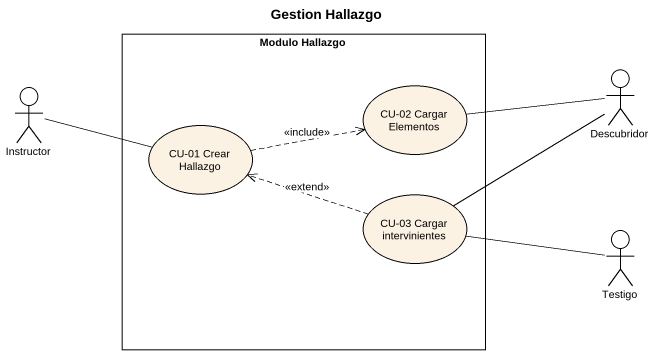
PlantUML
@startuml
title Gestion Hallazgo
rectangle "Modulo Hallazgo" as Modulo_Hallazgo {
  usecase "CU-02 Cargar Elementos" as CU_02_Cargar_Elementos
  usecase "CU-01 Crear Hallazgo" as CU_01_Crear_Hallazgo
  usecase "CU-03 Cargar intervinientes" as CU_03_Cargar_intervinientes
}
actor Instructor
actor Descubridor
actor Testigo
Instructor -right- CU_01_Crear_Hallazgo
Descubridor -left- CU_02_Cargar_Elementos
Descubridor -left- CU_03_Cargar_intervinientes
CU_01_Crear_Hallazgo .right.> CU_02_Cargar_Elementos : <<include>>
CU_03_Cargar_intervinientes .left.> CU_01_Crear_Hallazgo : <<extend>>
Testigo -left- CU_03_Cargar_intervinientes
@enduml
